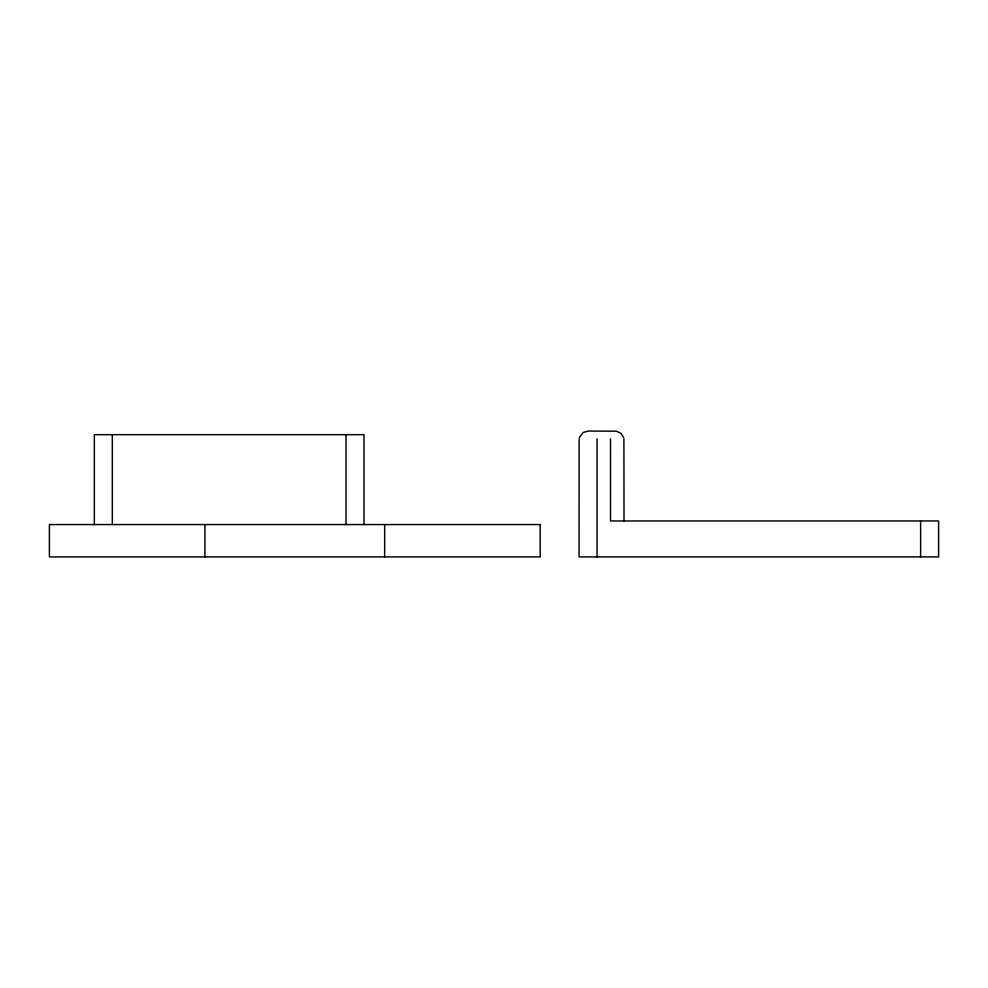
<?xml version="1.0" encoding="UTF-8"?>
<svg xmlns="http://www.w3.org/2000/svg" width="988" height="988" viewBox="0 0 988 988"><rect width="100%" height="100%" fill="white"/><g stroke="black" fill="none" stroke-linecap="round" stroke-linejoin="round"><path stroke-width="1.48" d="M597.048 438.796L597.036 556.923M579.153 438.796L579.067 556.923L938.6 556.923L938.6 520.96L610.522 520.96L610.51 438.796M579.425 437.536L583.192 432.509L588.058 431.077L616.302 431.176L620.909 433.275L623.638 437.536M623.91 438.796L624.008 520.96M920.618 520.96L920.618 556.923M384.665 524.566L384.665 556.923M363.992 524.566L363.992 434.671L94.342 434.671L94.342 524.566M346.022 434.671L346.022 524.566M204.899 524.566L204.899 556.923M112.323 434.671L112.323 524.566M540.164 524.566L49.4 524.566L49.4 556.923L540.164 556.923L540.164 524.566"/></g></svg>
